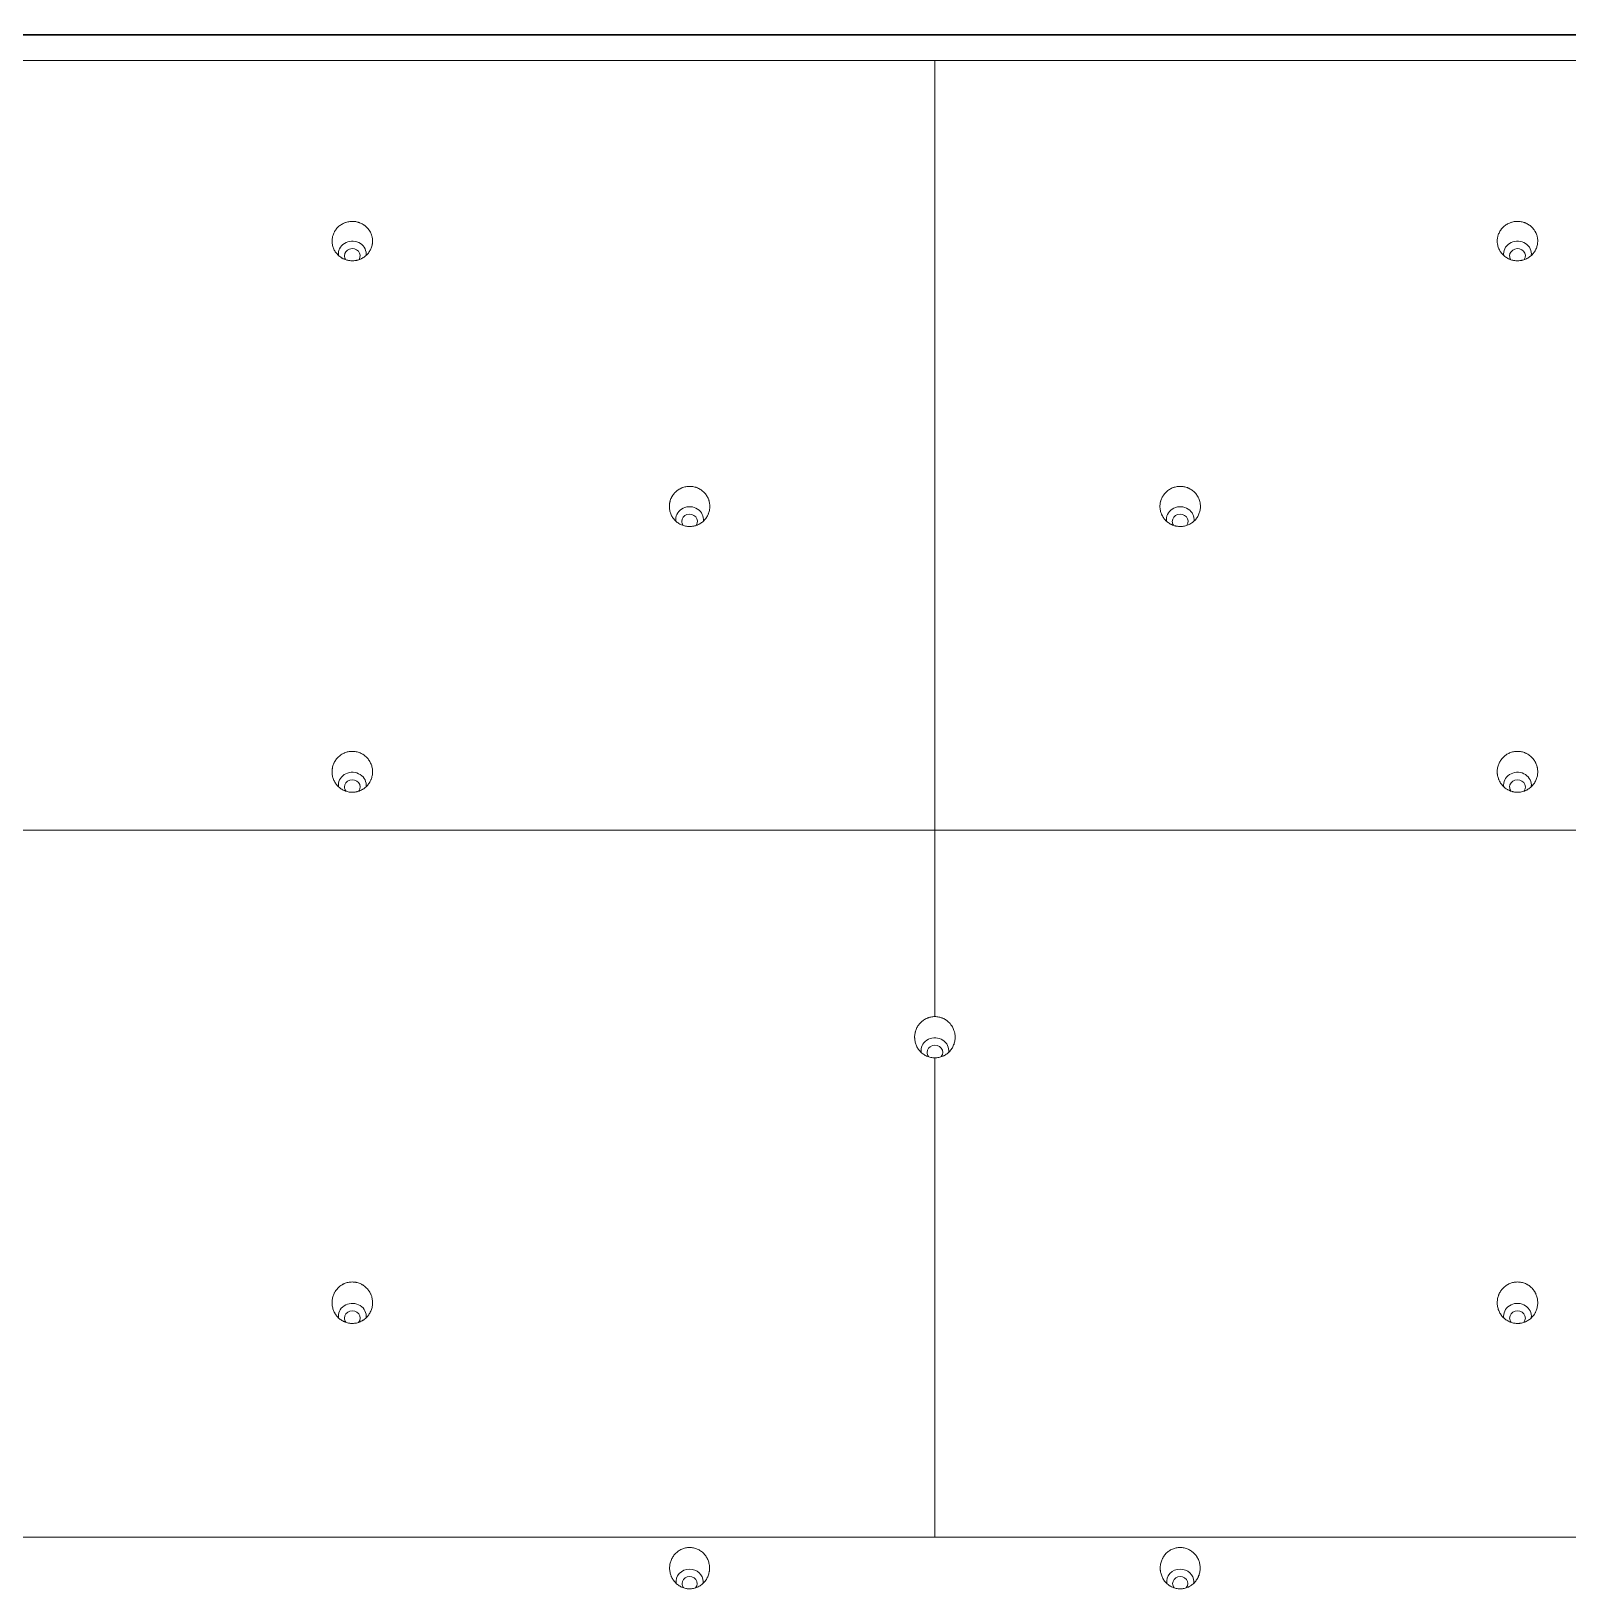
# Model space of a CAD drawing. Header units: millimetres. Extents: x 70151 to 230897, y 35202 to 113211.
# Drawn here: x 171464.9 to 171540.4, y 68720.3 to 68796.8 of the extents above; entities that cross this region are included whole.
import ezdxf

# ---------------------------------------------------------------- set-up
doc = ezdxf.new("R2010")
doc.units = ezdxf.units.MM
doc.header["$LTSCALE"] = 50
doc.layers.add('2-con', color=2, linetype='Continuous')
doc.layers.add('mark-B', color=2, linetype='Continuous', lineweight=20)

# ---------------------------------------------------------------- blocks, each defined once
blk = doc.blocks.new('무풍1way 일반')
at = {"layer": 'mark-B'}
for p, q in [((-439.258, -500.218), (439.258, -500.218)), ((-439.258, -500.239), (439.258, -500.239))]:
    blk.add_line(p, q, dxfattribs=at)
for centre, major_axis, start_param, end_param in [((-12.05, -424.256), (-0.666, 0), 6.13553, 6.283185), ((-12.05, -424.256), (-0.666, 0), 0, 1.5708), ((-12.05, -424.159), (0.372, 0), 2.50954, 6.283185), ((-12.05, -424.256), (-0.666, 0), 1.570794, 3.286499), ((-12.05, -424.159), (0.372, 0), 0, 0.653554), ((12.05, -424.256), (-0.666, 0), 6.14093, 6.283185), ((12.05, -424.256), (-0.666, 0), 0, 1.5708), ((12.05, -424.159), (0.372, 0), 2.493546, 6.283185), ((12.05, -424.256), (-0.666, 0), 1.570794, 3.290714), ((12.05, -424.159), (0.372, 0), 0, 0.633621), ((-28.618, -437.3), (-0.681, 0), 6.121197, 6.283185), ((-28.618, -437.3), (-0.681, 0), 0, 3.287283), ((-28.618, -437.203), (0.387, 0), 2.50895, 6.283185), ((-28.618, -437.203), (0.387, 0), 0, 0.657668), ((28.618, -437.3), (-0.681, 0), 0, 3.311922), ((28.618, -437.3), (-0.681, 0), 6.15644, 6.283185), ((28.618, -437.203), (0.387, 0), 2.490793, 6.283185), ((28.618, -437.203), (0.387, 0), 0, 0.634301), ((0, -450.344), (-0.681, 0), 0, 3.300442), ((0, -450.344), (-0.681, 0), 6.135337, 6.283185), ((0, -450.247), (0.387, 0), 2.526337, 6.283185), ((0, -450.247), (0.387, 0), 0, 0.613598), ((-28.618, -463.388), (-0.681, 0), 0, 3.286696), ((-28.618, -463.388), (-0.681, 0), 6.152808, 6.283185), ((-28.618, -463.291), (0.387, 0), 2.546164, 6.283185), ((-28.618, -463.291), (0.387, 0), 0, 0.595424), ((28.618, -463.388), (-0.681, 0), 0, 3.286792), ((28.618, -463.388), (-0.681, 0), 6.15379, 6.283185), ((28.618, -463.291), (0.387, 0), 2.540567, 6.283185), ((28.618, -463.291), (0.387, 0), 0, 0.589341), ((-12.05, -476.432), (-0.681, 0), 0, 3.280215), ((-12.05, -476.432), (-0.681, 0), 6.165082, 6.283185), ((-12.05, -476.335), (0.387, 0), 2.580027, 6.283185), ((-12.05, -476.335), (0.387, 0), 0, 0.551253), ((12.05, -476.432), (-0.681, 0), 0, 3.276874), ((12.05, -476.432), (-0.681, 0), 6.16066, 6.283185), ((12.05, -476.335), (0.387, 0), 2.577081, 6.283185), ((12.05, -476.335), (0.387, 0), 0, 0.54782), ((-28.618, -489.476), (-0.681, 0), 0, 3.274031), ((-28.618, -489.476), (-0.681, 0), 6.176466, 6.283185), ((-28.618, -489.379), (0.387, 0), 2.613418, 6.283185), ((-28.618, -489.379), (0.387, 0), 0, 0.511002), ((28.618, -489.476), (-0.681, 0), 0, 3.267548), ((28.618, -489.476), (-0.681, 0), 6.167241, 6.283185), ((28.618, -489.379), (0.387, 0), 2.611061, 6.283185), ((28.618, -489.379), (0.387, 0), 0, 0.506585)]:
    blk.add_ellipse(centre, major_axis=major_axis, ratio=0.913545, start_param=start_param, end_param=end_param, dxfattribs=at)
for points, degree, knots in [([(-11.227, -424.364), (-11.192, -424.42), (-11.163, -424.478), (-11.117, -424.599), (-11.099, -424.661), (-11.084, -424.742), (-11.081, -424.758), (-11.077, -424.79), (-11.071, -424.839), (-11.068, -424.92), (-11.071, -424.984), (-11.075, -425.033), (-11.077, -425.049), (-11.082, -425.081), (-11.085, -425.098), (-11.1, -425.178), (-11.118, -425.24), (-11.154, -425.33), (-11.167, -425.36), (-11.189, -425.404), (-11.197, -425.418), (-11.213, -425.447), (-11.222, -425.461), (-11.266, -425.529), (-11.305, -425.581), (-11.373, -425.651), (-11.396, -425.674), (-11.446, -425.717), (-11.472, -425.737), (-11.552, -425.793), (-11.609, -425.825), (-11.7, -425.864), (-11.731, -425.876), (-11.793, -425.895), (-11.857, -425.912), (-11.921, -425.922), (-11.97, -425.927), (-11.986, -425.928), (-12.019, -425.929), (-12.036, -425.93), (-12.118, -425.93), (-12.183, -425.923), (-12.279, -425.902), (-12.311, -425.894), (-12.374, -425.873), (-12.405, -425.862), (-12.495, -425.822), (-12.551, -425.79), (-12.618, -425.743), (-12.632, -425.733), (-12.657, -425.712), (-12.695, -425.681), (-12.754, -425.625), (-12.796, -425.575), (-12.826, -425.536), (-12.836, -425.523), (-12.855, -425.496), (-12.864, -425.482), (-12.907, -425.413), (-12.936, -425.355), (-12.971, -425.264), (-12.982, -425.233), (-13, -425.17), (-13.007, -425.138), (-13.024, -425.043), (-13.03, -424.978), (-13.03, -424.88), (-13.028, -424.847), (-13.022, -424.783), (-13.017, -424.75), (-12.999, -424.655), (-12.981, -424.593), (-12.95, -424.516), (-12.944, -424.501), (-12.931, -424.471), (-12.909, -424.427), (-12.869, -424.357), (-12.832, -424.304), (-12.802, -424.265), (-12.791, -424.252), (-12.77, -424.228), (-12.759, -424.215), (-12.702, -424.156), (-12.653, -424.113), (-12.573, -424.057), (-12.546, -424.039), (-12.503, -424.015), (-12.488, -424.007), (-12.459, -423.992), (-12.444, -423.986), (-12.369, -423.953), (-12.307, -423.933), (-12.226, -423.916), (-12.21, -423.913), (-12.178, -423.908), (-12.161, -423.906), (-12.112, -423.901), (-12.079, -423.899), (-11.981, -423.9), (-11.916, -423.907), (-11.819, -423.928), (-11.787, -423.936), (-11.725, -423.956), (-11.664, -423.98), (-11.606, -424.01), (-11.563, -424.034), (-11.549, -424.043), (-11.521, -424.06), (-11.507, -424.07), (-11.441, -424.117), (-11.392, -424.16), (-11.325, -424.232), (-11.303, -424.257), (-11.263, -424.309), (-11.244, -424.336), (-11.227, -424.364)], 3, [0, 0, 0, 0, 0.03125, 0.03125, 0.0625, 0.0625, 0.070313, 0.070313, 0.078125, 0.09375, 0.109375, 0.109375, 0.117188, 0.117188, 0.125, 0.125, 0.15625, 0.15625, 0.171875, 0.171875, 0.179688, 0.179688, 0.1875, 0.1875, 0.21875, 0.21875, 0.234375, 0.234375, 0.25, 0.25, 0.28125, 0.28125, 0.296875, 0.296875, 0.3125, 0.328125, 0.328125, 0.335938, 0.335938, 0.34375, 0.34375, 0.375, 0.375, 0.390625, 0.390625, 0.40625, 0.40625, 0.4375, 0.4375, 0.445313, 0.445313, 0.453125, 0.46875, 0.484375, 0.484375, 0.492188, 0.492188, 0.5, 0.5, 0.53125, 0.53125, 0.546875, 0.546875, 0.5625, 0.5625, 0.59375, 0.59375, 0.609375, 0.609375, 0.625, 0.625, 0.65625, 0.65625, 0.664063, 0.664063, 0.671875, 0.6875, 0.703125, 0.703125, 0.710938, 0.710938, 0.71875, 0.71875, 0.75, 0.75, 0.765625, 0.765625, 0.773438, 0.773438, 0.78125, 0.78125, 0.8125, 0.8125, 0.820313, 0.820313, 0.828125, 0.828125, 0.84375, 0.84375, 0.875, 0.875, 0.890625, 0.890625, 0.90625, 0.921875, 0.921875, 0.929687, 0.929687, 0.9375, 0.9375, 0.96875, 0.96875, 0.984375, 0.984375, 1, 1, 1, 1]), ([(11.227, -424.364), (11.244, -424.336), (11.263, -424.309), (11.303, -424.257), (11.325, -424.232), (11.392, -424.16), (11.441, -424.117), (11.507, -424.07), (11.521, -424.06), (11.549, -424.043), (11.563, -424.034), (11.606, -424.01), (11.664, -423.98), (11.725, -423.956), (11.787, -423.936), (11.819, -423.928), (11.916, -423.907), (11.981, -423.9), (12.079, -423.899), (12.112, -423.901), (12.161, -423.906), (12.178, -423.908), (12.21, -423.913), (12.226, -423.916), (12.307, -423.933), (12.369, -423.953), (12.444, -423.986), (12.459, -423.992), (12.488, -424.007), (12.503, -424.015), (12.546, -424.039), (12.573, -424.057), (12.653, -424.113), (12.702, -424.156), (12.759, -424.215), (12.77, -424.228), (12.791, -424.252), (12.802, -424.265), (12.832, -424.304), (12.869, -424.357), (12.909, -424.427), (12.931, -424.471), (12.944, -424.501), (12.95, -424.516), (12.981, -424.593), (12.999, -424.655), (13.017, -424.75), (13.022, -424.783), (13.028, -424.847), (13.03, -424.88), (13.03, -424.978), (13.024, -425.043), (13.007, -425.138), (13, -425.17), (12.982, -425.233), (12.971, -425.264), (12.936, -425.355), (12.907, -425.413), (12.864, -425.482), (12.855, -425.496), (12.836, -425.523), (12.826, -425.536), (12.796, -425.575), (12.754, -425.625), (12.695, -425.681), (12.657, -425.712), (12.632, -425.733), (12.618, -425.743), (12.551, -425.79), (12.495, -425.822), (12.405, -425.862), (12.374, -425.873), (12.311, -425.894), (12.279, -425.902), (12.183, -425.923), (12.118, -425.93), (12.036, -425.93), (12.019, -425.929), (11.986, -425.928), (11.97, -425.927), (11.921, -425.922), (11.857, -425.912), (11.793, -425.895), (11.731, -425.876), (11.7, -425.864), (11.609, -425.825), (11.552, -425.793), (11.472, -425.737), (11.446, -425.717), (11.396, -425.674), (11.373, -425.651), (11.305, -425.581), (11.266, -425.529), (11.222, -425.461), (11.213, -425.447), (11.197, -425.418), (11.189, -425.404), (11.167, -425.36), (11.154, -425.33), (11.118, -425.24), (11.1, -425.178), (11.085, -425.098), (11.082, -425.081), (11.077, -425.049), (11.075, -425.033), (11.071, -424.984), (11.068, -424.92), (11.071, -424.839), (11.077, -424.79), (11.081, -424.758), (11.084, -424.742), (11.099, -424.661), (11.117, -424.599), (11.163, -424.478), (11.192, -424.42), (11.227, -424.364)], 3, [0, 0, 0, 0, 0.015625, 0.015625, 0.03125, 0.03125, 0.0625, 0.0625, 0.070313, 0.070313, 0.078125, 0.078125, 0.09375, 0.109375, 0.109375, 0.125, 0.125, 0.15625, 0.15625, 0.171875, 0.171875, 0.179687, 0.179687, 0.1875, 0.1875, 0.21875, 0.21875, 0.226562, 0.226562, 0.234375, 0.234375, 0.25, 0.25, 0.28125, 0.28125, 0.289062, 0.289062, 0.296875, 0.296875, 0.3125, 0.328125, 0.335937, 0.335937, 0.34375, 0.34375, 0.375, 0.375, 0.390625, 0.390625, 0.40625, 0.40625, 0.4375, 0.4375, 0.453125, 0.453125, 0.46875, 0.46875, 0.5, 0.5, 0.507812, 0.507812, 0.515625, 0.515625, 0.53125, 0.546875, 0.554687, 0.554687, 0.5625, 0.5625, 0.59375, 0.59375, 0.609375, 0.609375, 0.625, 0.625, 0.65625, 0.65625, 0.664062, 0.664062, 0.671875, 0.671875, 0.6875, 0.703125, 0.703125, 0.71875, 0.71875, 0.75, 0.75, 0.765625, 0.765625, 0.78125, 0.78125, 0.8125, 0.8125, 0.820312, 0.820312, 0.828125, 0.828125, 0.84375, 0.84375, 0.875, 0.875, 0.882812, 0.882812, 0.890625, 0.890625, 0.90625, 0.921875, 0.929687, 0.929687, 0.9375, 0.9375, 0.96875, 0.96875, 1, 1, 1, 1]), ([(0, -426.445), (0, -426.765), (0, -434.624), (0, -442.469), (0, -449.983)], 3, [0, 0, 0, 0, 0.040739, 1, 1, 1, 1]), ([(-29.611, -437.897), (-29.607, -437.831), (-29.588, -437.702), (-29.545, -437.579), (-29.51, -437.505), (-29.503, -437.49), (-29.488, -437.46), (-29.464, -437.417), (-29.419, -437.349), (-29.378, -437.297), (-29.346, -437.26), (-29.335, -437.248), (-29.312, -437.225), (-29.3, -437.213), (-29.239, -437.156), (-29.187, -437.116), (-29.103, -437.065), (-29.074, -437.049), (-29.029, -437.027), (-29.014, -437.02), (-28.983, -437.007), (-28.968, -437.001), (-28.89, -436.973), (-28.826, -436.956), (-28.744, -436.944), (-28.727, -436.942), (-28.694, -436.939), (-28.678, -436.938), (-28.628, -436.936), (-28.594, -436.936), (-28.495, -436.942), (-28.43, -436.952), (-28.301, -436.987), (-28.239, -437.01), (-28.151, -437.055), (-28.122, -437.071), (-28.08, -437.098), (-28.066, -437.107), (-28.039, -437.126), (-28.026, -437.136), (-27.961, -437.187), (-27.913, -437.232), (-27.859, -437.295), (-27.849, -437.308), (-27.829, -437.334), (-27.819, -437.347), (-27.79, -437.388), (-27.773, -437.416), (-27.725, -437.501), (-27.698, -437.561), (-27.656, -437.686), (-27.641, -437.75), (-27.628, -437.847), (-27.625, -437.879), (-27.622, -437.945), (-27.622, -437.978), (-27.628, -438.077), (-27.637, -438.141), (-27.661, -438.236), (-27.67, -438.268), (-27.687, -438.314), (-27.692, -438.33), (-27.705, -438.36), (-27.711, -438.375), (-27.746, -438.45), (-27.779, -438.506), (-27.827, -438.573), (-27.837, -438.586), (-27.857, -438.612), (-27.868, -438.625), (-27.901, -438.662), (-27.924, -438.685), (-27.996, -438.752), (-28.048, -438.792), (-28.119, -438.836), (-28.133, -438.844), (-28.162, -438.86), (-28.207, -438.883), (-28.283, -438.915), (-28.346, -438.935), (-28.394, -438.947), (-28.41, -438.951), (-28.443, -438.957), (-28.459, -438.96), (-28.542, -438.972), (-28.608, -438.975), (-28.707, -438.969), (-28.74, -438.966), (-28.806, -438.955), (-28.838, -438.948), (-28.934, -438.922), (-28.996, -438.899), (-29.07, -438.862), (-29.085, -438.854), (-29.114, -438.837), (-29.157, -438.812), (-29.224, -438.764), (-29.274, -438.721), (-29.321, -438.676), (-29.344, -438.651), (-29.409, -438.576), (-29.446, -438.522), (-29.487, -438.451), (-29.494, -438.437), (-29.509, -438.407), (-29.516, -438.392), (-29.537, -438.347), (-29.548, -438.316), (-29.58, -438.223), (-29.594, -438.16), (-29.608, -438.062), (-29.611, -438.029), (-29.613, -437.963), (-29.613, -437.93), (-29.611, -437.897)], 3, [0, 0, 0, 0, 0.03125, 0.0625, 0.0625, 0.070312, 0.070312, 0.078125, 0.09375, 0.109375, 0.109375, 0.117187, 0.117187, 0.125, 0.125, 0.15625, 0.15625, 0.171875, 0.171875, 0.179687, 0.179687, 0.1875, 0.1875, 0.21875, 0.21875, 0.226562, 0.226562, 0.234375, 0.234375, 0.25, 0.25, 0.28125, 0.28125, 0.3125, 0.3125, 0.328125, 0.328125, 0.335937, 0.335937, 0.34375, 0.34375, 0.375, 0.375, 0.382812, 0.382812, 0.390625, 0.390625, 0.40625, 0.40625, 0.4375, 0.4375, 0.46875, 0.46875, 0.484375, 0.484375, 0.5, 0.5, 0.53125, 0.53125, 0.546875, 0.546875, 0.554687, 0.554687, 0.5625, 0.5625, 0.59375, 0.59375, 0.601562, 0.601562, 0.609375, 0.609375, 0.625, 0.625, 0.65625, 0.65625, 0.664062, 0.664062, 0.671875, 0.6875, 0.703125, 0.703125, 0.710937, 0.710937, 0.71875, 0.71875, 0.75, 0.75, 0.765625, 0.765625, 0.78125, 0.78125, 0.8125, 0.8125, 0.820312, 0.820312, 0.828125, 0.84375, 0.859375, 0.859375, 0.875, 0.875, 0.90625, 0.90625, 0.914062, 0.914062, 0.921875, 0.921875, 0.9375, 0.9375, 0.96875, 0.96875, 0.984375, 0.984375, 1, 1, 1, 1]), ([(29.611, -437.897), (29.613, -437.93), (29.613, -437.963), (29.611, -438.029), (29.608, -438.062), (29.594, -438.16), (29.58, -438.223), (29.548, -438.316), (29.537, -438.347), (29.516, -438.392), (29.509, -438.407), (29.494, -438.437), (29.487, -438.451), (29.446, -438.522), (29.409, -438.576), (29.344, -438.651), (29.321, -438.676), (29.274, -438.721), (29.224, -438.764), (29.157, -438.812), (29.114, -438.837), (29.085, -438.854), (29.07, -438.862), (28.996, -438.899), (28.934, -438.922), (28.838, -438.948), (28.806, -438.955), (28.74, -438.966), (28.707, -438.969), (28.608, -438.975), (28.542, -438.972), (28.459, -438.96), (28.443, -438.957), (28.41, -438.951), (28.394, -438.947), (28.346, -438.935), (28.283, -438.915), (28.207, -438.883), (28.162, -438.86), (28.133, -438.844), (28.119, -438.836), (28.048, -438.792), (27.996, -438.752), (27.924, -438.685), (27.901, -438.662), (27.868, -438.625), (27.857, -438.612), (27.837, -438.586), (27.827, -438.573), (27.779, -438.506), (27.746, -438.45), (27.711, -438.375), (27.705, -438.36), (27.692, -438.33), (27.687, -438.314), (27.67, -438.268), (27.661, -438.236), (27.637, -438.141), (27.628, -438.077), (27.622, -437.978), (27.622, -437.945), (27.625, -437.879), (27.628, -437.847), (27.641, -437.75), (27.656, -437.686), (27.698, -437.561), (27.725, -437.501), (27.773, -437.416), (27.79, -437.388), (27.819, -437.347), (27.829, -437.334), (27.849, -437.308), (27.859, -437.295), (27.913, -437.232), (27.961, -437.187), (28.026, -437.136), (28.039, -437.126), (28.066, -437.107), (28.08, -437.098), (28.122, -437.071), (28.151, -437.055), (28.239, -437.01), (28.301, -436.987), (28.43, -436.952), (28.495, -436.942), (28.594, -436.936), (28.628, -436.936), (28.678, -436.938), (28.694, -436.939), (28.727, -436.942), (28.744, -436.944), (28.826, -436.956), (28.89, -436.973), (28.968, -437.001), (28.983, -437.007), (29.014, -437.02), (29.029, -437.027), (29.074, -437.049), (29.103, -437.065), (29.187, -437.116), (29.239, -437.156), (29.3, -437.213), (29.312, -437.225), (29.335, -437.248), (29.346, -437.26), (29.378, -437.297), (29.419, -437.349), (29.464, -437.417), (29.488, -437.46), (29.503, -437.49), (29.51, -437.505), (29.545, -437.579), (29.588, -437.702), (29.607, -437.831), (29.611, -437.897)], 3, [0, 0, 0, 0, 0.015625, 0.015625, 0.03125, 0.03125, 0.0625, 0.0625, 0.078125, 0.078125, 0.085937, 0.085937, 0.09375, 0.09375, 0.125, 0.125, 0.140625, 0.140625, 0.15625, 0.171875, 0.179688, 0.179688, 0.1875, 0.1875, 0.21875, 0.21875, 0.234375, 0.234375, 0.25, 0.25, 0.28125, 0.28125, 0.289062, 0.289062, 0.296875, 0.296875, 0.3125, 0.328125, 0.335937, 0.335937, 0.34375, 0.34375, 0.375, 0.375, 0.390625, 0.390625, 0.398437, 0.398437, 0.40625, 0.40625, 0.4375, 0.4375, 0.445312, 0.445312, 0.453125, 0.453125, 0.46875, 0.46875, 0.5, 0.5, 0.515625, 0.515625, 0.53125, 0.53125, 0.5625, 0.5625, 0.59375, 0.59375, 0.609375, 0.609375, 0.617188, 0.617188, 0.625, 0.625, 0.65625, 0.65625, 0.664063, 0.664063, 0.671875, 0.671875, 0.6875, 0.6875, 0.71875, 0.71875, 0.75, 0.75, 0.765625, 0.765625, 0.773437, 0.773437, 0.78125, 0.78125, 0.8125, 0.8125, 0.820312, 0.820312, 0.828125, 0.828125, 0.84375, 0.84375, 0.875, 0.875, 0.882812, 0.882812, 0.890625, 0.890625, 0.90625, 0.921875, 0.929687, 0.929687, 0.9375, 0.9375, 0.96875, 1, 1, 1, 1]), ([(0, -452.009), (-0.067, -452.009), (-0.133, -452.002), (-0.229, -451.982), (-0.261, -451.974), (-0.309, -451.959), (-0.325, -451.953), (-0.356, -451.942), (-0.371, -451.936), (-0.447, -451.903), (-0.505, -451.871), (-0.572, -451.824), (-0.586, -451.815), (-0.612, -451.794), (-0.625, -451.784), (-0.663, -451.752), (-0.711, -451.707), (-0.754, -451.658), (-0.784, -451.619), (-0.794, -451.606), (-0.813, -451.579), (-0.823, -451.566), (-0.867, -451.496), (-0.897, -451.438), (-0.933, -451.348), (-0.944, -451.317), (-0.958, -451.27), (-0.962, -451.254), (-0.97, -451.222), (-0.973, -451.206), (-0.989, -451.126), (-0.995, -451.061), (-0.995, -450.98), (-0.994, -450.963), (-0.993, -450.931), (-0.992, -450.914), (-0.987, -450.865), (-0.982, -450.833), (-0.964, -450.737), (-0.946, -450.675), (-0.909, -450.583), (-0.896, -450.553), (-0.865, -450.495), (-0.849, -450.467), (-0.796, -450.385), (-0.756, -450.333), (-0.698, -450.274), (-0.686, -450.262), (-0.662, -450.239), (-0.625, -450.207), (-0.561, -450.157), (-0.505, -450.122), (-0.461, -450.098), (-0.447, -450.09), (-0.417, -450.076), (-0.402, -450.069), (-0.326, -450.036), (-0.263, -450.016), (-0.166, -449.996), (-0.133, -449.991), (-0.067, -449.984), (-0.033, -449.983), (0, -449.983)], 3, [0, 0, 0, 0, 0.0625, 0.0625, 0.09375, 0.09375, 0.109375, 0.109375, 0.125, 0.125, 0.1875, 0.1875, 0.203125, 0.203125, 0.21875, 0.21875, 0.25, 0.28125, 0.28125, 0.296875, 0.296875, 0.3125, 0.3125, 0.375, 0.375, 0.40625, 0.40625, 0.421875, 0.421875, 0.4375, 0.4375, 0.5, 0.5, 0.515625, 0.515625, 0.53125, 0.53125, 0.5625, 0.5625, 0.625, 0.625, 0.65625, 0.65625, 0.6875, 0.6875, 0.75, 0.75, 0.765625, 0.765625, 0.78125, 0.8125, 0.84375, 0.84375, 0.859375, 0.859375, 0.875, 0.875, 0.9375, 0.9375, 0.96875, 0.96875, 1, 1, 1, 1]), ([(0, -449.983), (0.033, -449.983), (0.067, -449.984), (0.133, -449.991), (0.166, -449.996), (0.263, -450.016), (0.326, -450.036), (0.402, -450.069), (0.417, -450.076), (0.447, -450.09), (0.461, -450.098), (0.505, -450.122), (0.561, -450.157), (0.625, -450.207), (0.662, -450.239), (0.686, -450.262), (0.698, -450.274), (0.756, -450.333), (0.796, -450.385), (0.849, -450.467), (0.865, -450.495), (0.896, -450.553), (0.909, -450.583), (0.946, -450.675), (0.964, -450.737), (0.982, -450.833), (0.987, -450.865), (0.992, -450.914), (0.993, -450.931), (0.994, -450.963), (0.995, -450.98), (0.995, -451.061), (0.989, -451.126), (0.973, -451.206), (0.97, -451.222), (0.962, -451.254), (0.958, -451.27), (0.944, -451.317), (0.933, -451.348), (0.897, -451.438), (0.867, -451.496), (0.823, -451.566), (0.813, -451.579), (0.794, -451.606), (0.784, -451.619), (0.754, -451.658), (0.711, -451.707), (0.663, -451.752), (0.625, -451.784), (0.612, -451.794), (0.586, -451.815), (0.572, -451.824), (0.505, -451.871), (0.447, -451.903), (0.371, -451.936), (0.356, -451.942), (0.325, -451.953), (0.309, -451.959), (0.261, -451.974), (0.229, -451.982), (0.133, -452.002), (0.067, -452.009), (0, -452.009)], 3, [0, 0, 0, 0, 0.03125, 0.03125, 0.0625, 0.0625, 0.125, 0.125, 0.140625, 0.140625, 0.15625, 0.15625, 0.1875, 0.21875, 0.234375, 0.234375, 0.25, 0.25, 0.3125, 0.3125, 0.34375, 0.34375, 0.375, 0.375, 0.4375, 0.4375, 0.46875, 0.46875, 0.484375, 0.484375, 0.5, 0.5, 0.5625, 0.5625, 0.578125, 0.578125, 0.59375, 0.59375, 0.625, 0.625, 0.6875, 0.6875, 0.703125, 0.703125, 0.71875, 0.71875, 0.75, 0.78125, 0.78125, 0.796875, 0.796875, 0.8125, 0.8125, 0.875, 0.875, 0.890625, 0.890625, 0.90625, 0.90625, 0.9375, 0.9375, 1, 1, 1, 1]), ([(0, -461.163), (0, -467.957), (0, -480.66), (0, -493.168), (0, -498.973)], 3, [0, 0, 0, 0, 0.531706, 1, 1, 1, 1]), ([(-29.611, -463.985), (-29.608, -463.92), (-29.598, -463.856), (-29.575, -463.762), (-29.566, -463.731), (-29.545, -463.669), (-29.532, -463.639), (-29.491, -463.55), (-29.458, -463.494), (-29.401, -463.415), (-29.381, -463.39), (-29.348, -463.353), (-29.337, -463.34), (-29.314, -463.317), (-29.302, -463.306), (-29.242, -463.25), (-29.19, -463.211), (-29.12, -463.168), (-29.106, -463.159), (-29.077, -463.143), (-29.062, -463.136), (-29.017, -463.114), (-28.987, -463.101), (-28.895, -463.068), (-28.831, -463.051), (-28.732, -463.036), (-28.699, -463.033), (-28.634, -463.03), (-28.568, -463.03), (-28.502, -463.036), (-28.453, -463.044), (-28.437, -463.047), (-28.404, -463.053), (-28.388, -463.057), (-28.308, -463.078), (-28.247, -463.1), (-28.173, -463.136), (-28.158, -463.144), (-28.129, -463.16), (-28.115, -463.168), (-28.072, -463.194), (-28.045, -463.212), (-27.967, -463.272), (-27.92, -463.316), (-27.832, -463.415), (-27.794, -463.468), (-27.745, -463.552), (-27.73, -463.581), (-27.709, -463.625), (-27.703, -463.64), (-27.691, -463.671), (-27.685, -463.686), (-27.658, -463.763), (-27.643, -463.826), (-27.631, -463.906), (-27.629, -463.922), (-27.626, -463.954), (-27.625, -463.971), (-27.623, -464.02), (-27.623, -464.052), (-27.627, -464.149), (-27.637, -464.213), (-27.66, -464.308), (-27.669, -464.339), (-27.691, -464.4), (-27.703, -464.43), (-27.743, -464.519), (-27.776, -464.575), (-27.834, -464.654), (-27.855, -464.68), (-27.898, -464.729), (-27.943, -464.775), (-27.993, -464.817), (-28.033, -464.847), (-28.046, -464.857), (-28.073, -464.875), (-28.087, -464.884), (-28.157, -464.927), (-28.216, -464.956), (-28.309, -464.99), (-28.34, -465), (-28.405, -465.016), (-28.437, -465.023), (-28.535, -465.038), (-28.6, -465.041), (-28.683, -465.037), (-28.7, -465.036), (-28.733, -465.032), (-28.782, -465.026), (-28.863, -465.01), (-28.926, -464.99), (-28.972, -464.973), (-28.987, -464.967), (-29.018, -464.954), (-29.033, -464.947), (-29.107, -464.911), (-29.163, -464.877), (-29.241, -464.818), (-29.267, -464.797), (-29.315, -464.752), (-29.338, -464.728), (-29.403, -464.655), (-29.441, -464.603), (-29.482, -464.532), (-29.49, -464.518), (-29.505, -464.489), (-29.527, -464.445), (-29.557, -464.37), (-29.576, -464.308), (-29.587, -464.26), (-29.591, -464.244), (-29.597, -464.212), (-29.6, -464.196), (-29.611, -464.115), (-29.614, -464.05), (-29.611, -463.985)], 3, [0, 0, 0, 0, 0.03125, 0.03125, 0.046875, 0.046875, 0.0625, 0.0625, 0.09375, 0.09375, 0.109375, 0.109375, 0.117187, 0.117187, 0.125, 0.125, 0.15625, 0.15625, 0.164062, 0.164062, 0.171875, 0.171875, 0.1875, 0.1875, 0.21875, 0.21875, 0.234375, 0.234375, 0.25, 0.265625, 0.265625, 0.273437, 0.273437, 0.28125, 0.28125, 0.3125, 0.3125, 0.320312, 0.320312, 0.328125, 0.328125, 0.34375, 0.34375, 0.375, 0.375, 0.40625, 0.40625, 0.421875, 0.421875, 0.429687, 0.429687, 0.4375, 0.4375, 0.46875, 0.46875, 0.476562, 0.476562, 0.484375, 0.484375, 0.5, 0.5, 0.53125, 0.53125, 0.546875, 0.546875, 0.5625, 0.5625, 0.59375, 0.59375, 0.609375, 0.609375, 0.625, 0.640625, 0.640625, 0.648437, 0.648437, 0.65625, 0.65625, 0.6875, 0.6875, 0.703125, 0.703125, 0.71875, 0.71875, 0.75, 0.75, 0.757812, 0.757812, 0.765625, 0.78125, 0.796875, 0.796875, 0.804687, 0.804687, 0.8125, 0.8125, 0.84375, 0.84375, 0.859375, 0.859375, 0.875, 0.875, 0.90625, 0.90625, 0.914062, 0.914062, 0.921875, 0.9375, 0.953125, 0.953125, 0.960937, 0.960937, 0.96875, 0.96875, 1, 1, 1, 1]), ([(29.611, -463.985), (29.614, -464.05), (29.611, -464.115), (29.6, -464.196), (29.597, -464.212), (29.591, -464.244), (29.587, -464.26), (29.576, -464.308), (29.557, -464.37), (29.527, -464.445), (29.505, -464.489), (29.49, -464.518), (29.482, -464.532), (29.441, -464.603), (29.403, -464.655), (29.338, -464.728), (29.315, -464.752), (29.267, -464.797), (29.241, -464.818), (29.163, -464.877), (29.107, -464.911), (29.033, -464.947), (29.018, -464.954), (28.987, -464.967), (28.972, -464.973), (28.926, -464.99), (28.863, -465.01), (28.782, -465.026), (28.733, -465.032), (28.7, -465.036), (28.683, -465.037), (28.6, -465.041), (28.535, -465.038), (28.437, -465.023), (28.405, -465.016), (28.34, -465), (28.309, -464.99), (28.216, -464.956), (28.157, -464.927), (28.087, -464.884), (28.073, -464.875), (28.046, -464.857), (28.033, -464.847), (27.993, -464.817), (27.943, -464.775), (27.898, -464.729), (27.855, -464.68), (27.834, -464.654), (27.776, -464.575), (27.743, -464.519), (27.703, -464.43), (27.691, -464.4), (27.669, -464.339), (27.66, -464.308), (27.637, -464.213), (27.627, -464.149), (27.623, -464.052), (27.623, -464.02), (27.625, -463.971), (27.626, -463.954), (27.629, -463.922), (27.631, -463.906), (27.643, -463.826), (27.658, -463.763), (27.685, -463.686), (27.691, -463.671), (27.703, -463.64), (27.709, -463.625), (27.73, -463.581), (27.745, -463.552), (27.794, -463.468), (27.832, -463.415), (27.919, -463.316), (27.967, -463.272), (28.045, -463.212), (28.072, -463.194), (28.115, -463.168), (28.129, -463.16), (28.158, -463.144), (28.173, -463.136), (28.247, -463.1), (28.308, -463.078), (28.388, -463.057), (28.404, -463.053), (28.437, -463.047), (28.453, -463.044), (28.502, -463.036), (28.568, -463.03), (28.634, -463.03), (28.699, -463.033), (28.732, -463.036), (28.831, -463.051), (28.895, -463.068), (28.987, -463.101), (29.017, -463.114), (29.062, -463.136), (29.077, -463.143), (29.106, -463.159), (29.12, -463.168), (29.19, -463.211), (29.242, -463.25), (29.302, -463.306), (29.314, -463.317), (29.337, -463.34), (29.348, -463.353), (29.381, -463.39), (29.401, -463.415), (29.458, -463.494), (29.491, -463.55), (29.532, -463.639), (29.545, -463.669), (29.566, -463.731), (29.575, -463.762), (29.598, -463.856), (29.608, -463.92), (29.611, -463.985)], 3, [0, 0, 0, 0, 0.03125, 0.03125, 0.039062, 0.039062, 0.046875, 0.046875, 0.0625, 0.078125, 0.085937, 0.085937, 0.09375, 0.09375, 0.125, 0.125, 0.140625, 0.140625, 0.15625, 0.15625, 0.1875, 0.1875, 0.195312, 0.195312, 0.203125, 0.203125, 0.21875, 0.234375, 0.242187, 0.242187, 0.25, 0.25, 0.28125, 0.28125, 0.296875, 0.296875, 0.3125, 0.3125, 0.34375, 0.34375, 0.351562, 0.351562, 0.359375, 0.359375, 0.375, 0.390625, 0.390625, 0.40625, 0.40625, 0.4375, 0.4375, 0.453125, 0.453125, 0.46875, 0.46875, 0.5, 0.5, 0.515625, 0.515625, 0.523437, 0.523437, 0.53125, 0.53125, 0.5625, 0.5625, 0.570312, 0.570312, 0.578125, 0.578125, 0.59375, 0.59375, 0.625, 0.625, 0.65625, 0.65625, 0.671875, 0.671875, 0.679687, 0.679687, 0.6875, 0.6875, 0.71875, 0.71875, 0.726562, 0.726562, 0.734375, 0.734375, 0.75, 0.765625, 0.765625, 0.78125, 0.78125, 0.8125, 0.8125, 0.828125, 0.828125, 0.835937, 0.835937, 0.84375, 0.84375, 0.875, 0.875, 0.882812, 0.882812, 0.890625, 0.890625, 0.90625, 0.90625, 0.9375, 0.9375, 0.953125, 0.953125, 0.96875, 0.96875, 1, 1, 1, 1]), ([(-13.043, -477.03), (-13.041, -476.965), (-13.032, -476.902), (-13.009, -476.809), (-13, -476.778), (-12.979, -476.718), (-12.967, -476.687), (-12.926, -476.6), (-12.894, -476.545), (-12.837, -476.466), (-12.817, -476.441), (-12.774, -476.392), (-12.751, -476.369), (-12.679, -476.303), (-12.628, -476.264), (-12.544, -476.213), (-12.515, -476.197), (-12.456, -476.169), (-12.396, -476.143), (-12.334, -476.124), (-12.271, -476.107), (-12.238, -476.1), (-12.14, -476.085), (-12.075, -476.081), (-11.977, -476.085), (-11.944, -476.088), (-11.895, -476.095), (-11.879, -476.097), (-11.846, -476.104), (-11.83, -476.107), (-11.751, -476.126), (-11.689, -476.148), (-11.615, -476.182), (-11.6, -476.189), (-11.571, -476.204), (-11.557, -476.213), (-11.514, -476.237), (-11.487, -476.255), (-11.408, -476.313), (-11.36, -476.356), (-11.271, -476.452), (-11.233, -476.503), (-11.183, -476.585), (-11.167, -476.614), (-11.146, -476.657), (-11.139, -476.672), (-11.127, -476.702), (-11.121, -476.717), (-11.093, -476.792), (-11.077, -476.854), (-11.065, -476.933), (-11.062, -476.948), (-11.059, -476.98), (-11.058, -476.996), (-11.055, -477.045), (-11.055, -477.077), (-11.058, -477.172), (-11.067, -477.235), (-11.086, -477.313), (-11.09, -477.329), (-11.099, -477.36), (-11.114, -477.406), (-11.144, -477.48), (-11.173, -477.537), (-11.206, -477.592), (-11.224, -477.619), (-11.281, -477.698), (-11.324, -477.746), (-11.395, -477.812), (-11.42, -477.833), (-11.472, -477.872), (-11.499, -477.891), (-11.583, -477.942), (-11.641, -477.97), (-11.718, -477.998), (-11.733, -478.004), (-11.765, -478.014), (-11.78, -478.018), (-11.828, -478.031), (-11.861, -478.037), (-11.958, -478.053), (-12.023, -478.056), (-12.105, -478.053), (-12.122, -478.052), (-12.155, -478.049), (-12.204, -478.044), (-12.284, -478.028), (-12.347, -478.01), (-12.393, -477.994), (-12.409, -477.988), (-12.439, -477.976), (-12.454, -477.969), (-12.529, -477.935), (-12.585, -477.902), (-12.664, -477.845), (-12.689, -477.825), (-12.738, -477.781), (-12.761, -477.758), (-12.827, -477.687), (-12.866, -477.636), (-12.908, -477.567), (-12.916, -477.553), (-12.932, -477.525), (-12.954, -477.482), (-12.985, -477.408), (-13.004, -477.347), (-13.016, -477.301), (-13.02, -477.285), (-13.027, -477.254), (-13.03, -477.238), (-13.042, -477.158), (-13.046, -477.094), (-13.043, -477.03)], 3, [0, 0, 0, 0, 0.03125, 0.03125, 0.046875, 0.046875, 0.0625, 0.0625, 0.09375, 0.09375, 0.109375, 0.109375, 0.125, 0.125, 0.15625, 0.15625, 0.171875, 0.171875, 0.1875, 0.203125, 0.203125, 0.21875, 0.21875, 0.25, 0.25, 0.265625, 0.265625, 0.273437, 0.273437, 0.28125, 0.28125, 0.3125, 0.3125, 0.320312, 0.320312, 0.328125, 0.328125, 0.34375, 0.34375, 0.375, 0.375, 0.40625, 0.40625, 0.421875, 0.421875, 0.429688, 0.429688, 0.4375, 0.4375, 0.46875, 0.46875, 0.476563, 0.476563, 0.484375, 0.484375, 0.5, 0.5, 0.53125, 0.53125, 0.539062, 0.539062, 0.546875, 0.5625, 0.578125, 0.578125, 0.59375, 0.59375, 0.625, 0.625, 0.640625, 0.640625, 0.65625, 0.65625, 0.6875, 0.6875, 0.695312, 0.695312, 0.703125, 0.703125, 0.71875, 0.71875, 0.75, 0.75, 0.757812, 0.757812, 0.765625, 0.78125, 0.796875, 0.796875, 0.804687, 0.804687, 0.8125, 0.8125, 0.84375, 0.84375, 0.859375, 0.859375, 0.875, 0.875, 0.90625, 0.90625, 0.914062, 0.914062, 0.921875, 0.9375, 0.953125, 0.953125, 0.960937, 0.960937, 0.96875, 0.96875, 1, 1, 1, 1]), ([(13.043, -477.03), (13.046, -477.094), (13.042, -477.158), (13.03, -477.238), (13.027, -477.254), (13.02, -477.285), (13.016, -477.301), (13.004, -477.347), (12.985, -477.408), (12.954, -477.482), (12.932, -477.525), (12.916, -477.553), (12.908, -477.567), (12.866, -477.636), (12.827, -477.687), (12.761, -477.758), (12.738, -477.781), (12.689, -477.825), (12.664, -477.845), (12.585, -477.902), (12.529, -477.935), (12.454, -477.969), (12.439, -477.976), (12.409, -477.988), (12.393, -477.994), (12.347, -478.01), (12.284, -478.028), (12.204, -478.044), (12.155, -478.049), (12.122, -478.052), (12.105, -478.053), (12.023, -478.056), (11.958, -478.053), (11.861, -478.037), (11.828, -478.031), (11.78, -478.018), (11.765, -478.014), (11.733, -478.004), (11.718, -477.998), (11.641, -477.97), (11.583, -477.942), (11.499, -477.891), (11.472, -477.872), (11.42, -477.833), (11.395, -477.812), (11.324, -477.746), (11.281, -477.698), (11.224, -477.619), (11.206, -477.592), (11.173, -477.537), (11.144, -477.48), (11.114, -477.406), (11.099, -477.36), (11.09, -477.329), (11.086, -477.313), (11.067, -477.235), (11.058, -477.172), (11.055, -477.077), (11.055, -477.045), (11.058, -476.996), (11.059, -476.98), (11.062, -476.948), (11.065, -476.933), (11.077, -476.854), (11.093, -476.792), (11.121, -476.717), (11.127, -476.702), (11.139, -476.672), (11.146, -476.657), (11.167, -476.614), (11.183, -476.585), (11.233, -476.503), (11.271, -476.452), (11.36, -476.356), (11.408, -476.313), (11.487, -476.255), (11.514, -476.237), (11.557, -476.213), (11.571, -476.204), (11.6, -476.189), (11.615, -476.182), (11.689, -476.148), (11.751, -476.126), (11.83, -476.107), (11.846, -476.104), (11.879, -476.097), (11.895, -476.095), (11.944, -476.088), (11.977, -476.085), (12.075, -476.081), (12.14, -476.085), (12.238, -476.1), (12.271, -476.107), (12.334, -476.124), (12.396, -476.143), (12.456, -476.169), (12.515, -476.197), (12.544, -476.213), (12.628, -476.264), (12.679, -476.303), (12.751, -476.369), (12.774, -476.392), (12.817, -476.441), (12.837, -476.466), (12.894, -476.545), (12.926, -476.6), (12.967, -476.687), (12.979, -476.718), (13, -476.778), (13.009, -476.809), (13.032, -476.902), (13.041, -476.965), (13.043, -477.03)], 3, [0, 0, 0, 0, 0.03125, 0.03125, 0.039062, 0.039062, 0.046875, 0.046875, 0.0625, 0.078125, 0.085937, 0.085937, 0.09375, 0.09375, 0.125, 0.125, 0.140625, 0.140625, 0.15625, 0.15625, 0.1875, 0.1875, 0.195312, 0.195312, 0.203125, 0.203125, 0.21875, 0.234375, 0.242187, 0.242187, 0.25, 0.25, 0.28125, 0.28125, 0.296875, 0.296875, 0.304687, 0.304687, 0.3125, 0.3125, 0.34375, 0.34375, 0.359375, 0.359375, 0.375, 0.375, 0.40625, 0.40625, 0.421875, 0.421875, 0.4375, 0.453125, 0.460937, 0.460937, 0.46875, 0.46875, 0.5, 0.5, 0.515625, 0.515625, 0.523437, 0.523437, 0.53125, 0.53125, 0.5625, 0.5625, 0.570312, 0.570312, 0.578125, 0.578125, 0.59375, 0.59375, 0.625, 0.625, 0.65625, 0.65625, 0.671875, 0.671875, 0.679687, 0.679687, 0.6875, 0.6875, 0.71875, 0.71875, 0.726562, 0.726562, 0.734375, 0.734375, 0.75, 0.75, 0.78125, 0.78125, 0.796875, 0.796875, 0.8125, 0.828125, 0.828125, 0.84375, 0.84375, 0.875, 0.875, 0.890625, 0.890625, 0.90625, 0.90625, 0.9375, 0.9375, 0.953125, 0.953125, 0.96875, 0.96875, 1, 1, 1, 1]), ([(-29.611, -490.074), (-29.609, -490.01), (-29.601, -489.948), (-29.579, -489.856), (-29.571, -489.826), (-29.55, -489.766), (-29.538, -489.736), (-29.498, -489.65), (-29.466, -489.595), (-29.41, -489.518), (-29.39, -489.493), (-29.347, -489.445), (-29.324, -489.422), (-29.253, -489.357), (-29.202, -489.318), (-29.133, -489.276), (-29.119, -489.267), (-29.09, -489.252), (-29.047, -489.229), (-28.972, -489.198), (-28.91, -489.178), (-28.863, -489.165), (-28.847, -489.162), (-28.815, -489.155), (-28.799, -489.152), (-28.717, -489.138), (-28.652, -489.134), (-28.555, -489.137), (-28.522, -489.14), (-28.473, -489.146), (-28.457, -489.148), (-28.425, -489.154), (-28.408, -489.157), (-28.329, -489.175), (-28.267, -489.196), (-28.193, -489.228), (-28.178, -489.235), (-28.149, -489.25), (-28.134, -489.258), (-28.092, -489.282), (-28.064, -489.299), (-27.985, -489.354), (-27.937, -489.396), (-27.869, -489.466), (-27.848, -489.49), (-27.809, -489.54), (-27.772, -489.592), (-27.741, -489.647), (-27.712, -489.704), (-27.699, -489.733), (-27.664, -489.822), (-27.648, -489.883), (-27.634, -489.96), (-27.632, -489.976), (-27.628, -490.007), (-27.627, -490.023), (-27.623, -490.07), (-27.623, -490.102), (-27.626, -490.196), (-27.634, -490.258), (-27.652, -490.335), (-27.656, -490.351), (-27.665, -490.381), (-27.679, -490.427), (-27.709, -490.5), (-27.738, -490.556), (-27.762, -490.597), (-27.77, -490.61), (-27.788, -490.637), (-27.797, -490.65), (-27.844, -490.715), (-27.887, -490.763), (-27.958, -490.828), (-27.982, -490.848), (-28.021, -490.878), (-28.034, -490.887), (-28.061, -490.905), (-28.075, -490.914), (-28.144, -490.956), (-28.202, -490.985), (-28.278, -491.013), (-28.294, -491.018), (-28.325, -491.028), (-28.341, -491.033), (-28.388, -491.045), (-28.42, -491.052), (-28.517, -491.068), (-28.582, -491.072), (-28.664, -491.07), (-28.68, -491.069), (-28.713, -491.066), (-28.762, -491.062), (-28.842, -491.047), (-28.905, -491.03), (-28.951, -491.015), (-28.967, -491.009), (-28.997, -490.998), (-29.013, -490.991), (-29.087, -490.959), (-29.144, -490.927), (-29.223, -490.872), (-29.249, -490.852), (-29.298, -490.81), (-29.321, -490.788), (-29.388, -490.719), (-29.427, -490.669), (-29.47, -490.602), (-29.479, -490.588), (-29.495, -490.56), (-29.517, -490.518), (-29.549, -490.446), (-29.569, -490.386), (-29.582, -490.341), (-29.586, -490.325), (-29.593, -490.294), (-29.596, -490.279), (-29.609, -490.2), (-29.614, -490.137), (-29.611, -490.074)], 3, [0, 0, 0, 0, 0.03125, 0.03125, 0.046875, 0.046875, 0.0625, 0.0625, 0.09375, 0.09375, 0.109375, 0.109375, 0.125, 0.125, 0.15625, 0.15625, 0.164063, 0.164063, 0.171875, 0.1875, 0.203125, 0.203125, 0.210938, 0.210938, 0.21875, 0.21875, 0.25, 0.25, 0.265625, 0.265625, 0.273438, 0.273438, 0.28125, 0.28125, 0.3125, 0.3125, 0.320313, 0.320313, 0.328125, 0.328125, 0.34375, 0.34375, 0.375, 0.375, 0.390625, 0.390625, 0.40625, 0.421875, 0.421875, 0.4375, 0.4375, 0.46875, 0.46875, 0.476563, 0.476563, 0.484375, 0.484375, 0.5, 0.5, 0.53125, 0.53125, 0.539063, 0.539063, 0.546875, 0.5625, 0.578125, 0.578125, 0.585938, 0.585938, 0.59375, 0.59375, 0.625, 0.625, 0.640625, 0.640625, 0.648438, 0.648438, 0.65625, 0.65625, 0.6875, 0.6875, 0.695313, 0.695313, 0.703125, 0.703125, 0.71875, 0.71875, 0.75, 0.75, 0.757813, 0.757813, 0.765625, 0.78125, 0.796875, 0.796875, 0.804688, 0.804688, 0.8125, 0.8125, 0.84375, 0.84375, 0.859375, 0.859375, 0.875, 0.875, 0.90625, 0.90625, 0.914063, 0.914063, 0.921875, 0.9375, 0.953125, 0.953125, 0.960938, 0.960938, 0.96875, 0.96875, 1, 1, 1, 1]), ([(29.611, -490.074), (29.614, -490.137), (29.609, -490.2), (29.596, -490.279), (29.593, -490.294), (29.586, -490.325), (29.582, -490.341), (29.569, -490.386), (29.549, -490.446), (29.517, -490.518), (29.495, -490.56), (29.479, -490.588), (29.47, -490.602), (29.427, -490.669), (29.388, -490.719), (29.321, -490.788), (29.298, -490.81), (29.249, -490.852), (29.223, -490.872), (29.144, -490.927), (29.087, -490.959), (29.013, -490.991), (28.997, -490.998), (28.967, -491.009), (28.951, -491.015), (28.905, -491.03), (28.842, -491.047), (28.762, -491.062), (28.713, -491.066), (28.68, -491.069), (28.664, -491.07), (28.582, -491.072), (28.517, -491.068), (28.42, -491.052), (28.388, -491.045), (28.341, -491.033), (28.325, -491.028), (28.294, -491.018), (28.278, -491.013), (28.202, -490.985), (28.144, -490.956), (28.075, -490.914), (28.061, -490.905), (28.034, -490.887), (28.021, -490.878), (27.982, -490.848), (27.958, -490.828), (27.887, -490.763), (27.844, -490.715), (27.797, -490.65), (27.788, -490.637), (27.77, -490.61), (27.762, -490.597), (27.738, -490.556), (27.709, -490.5), (27.679, -490.427), (27.665, -490.381), (27.656, -490.351), (27.652, -490.335), (27.634, -490.258), (27.626, -490.196), (27.623, -490.102), (27.623, -490.07), (27.627, -490.023), (27.628, -490.007), (27.632, -489.976), (27.634, -489.96), (27.648, -489.883), (27.664, -489.822), (27.699, -489.733), (27.712, -489.704), (27.741, -489.647), (27.772, -489.592), (27.809, -489.54), (27.848, -489.49), (27.869, -489.466), (27.937, -489.396), (27.985, -489.354), (28.064, -489.299), (28.092, -489.282), (28.134, -489.258), (28.149, -489.25), (28.178, -489.235), (28.193, -489.228), (28.267, -489.196), (28.329, -489.175), (28.408, -489.157), (28.425, -489.154), (28.457, -489.148), (28.473, -489.146), (28.522, -489.14), (28.555, -489.137), (28.652, -489.134), (28.717, -489.138), (28.799, -489.152), (28.815, -489.155), (28.847, -489.162), (28.863, -489.165), (28.91, -489.178), (28.972, -489.198), (29.047, -489.229), (29.09, -489.252), (29.119, -489.267), (29.133, -489.276), (29.202, -489.318), (29.253, -489.357), (29.324, -489.422), (29.347, -489.445), (29.39, -489.493), (29.41, -489.518), (29.466, -489.595), (29.498, -489.65), (29.538, -489.736), (29.55, -489.766), (29.571, -489.826), (29.579, -489.856), (29.601, -489.948), (29.609, -490.01), (29.611, -490.074)], 3, [0, 0, 0, 0, 0.03125, 0.03125, 0.039062, 0.039062, 0.046875, 0.046875, 0.0625, 0.078125, 0.085937, 0.085937, 0.09375, 0.09375, 0.125, 0.125, 0.140625, 0.140625, 0.15625, 0.15625, 0.1875, 0.1875, 0.195312, 0.195312, 0.203125, 0.203125, 0.21875, 0.234375, 0.242187, 0.242187, 0.25, 0.25, 0.28125, 0.28125, 0.296875, 0.296875, 0.304687, 0.304687, 0.3125, 0.3125, 0.34375, 0.34375, 0.351562, 0.351562, 0.359375, 0.359375, 0.375, 0.375, 0.40625, 0.40625, 0.414062, 0.414062, 0.421875, 0.421875, 0.4375, 0.453125, 0.460937, 0.460937, 0.46875, 0.46875, 0.5, 0.5, 0.515625, 0.515625, 0.523437, 0.523437, 0.53125, 0.53125, 0.5625, 0.5625, 0.578125, 0.578125, 0.59375, 0.609375, 0.609375, 0.625, 0.625, 0.65625, 0.65625, 0.671875, 0.671875, 0.679687, 0.679687, 0.6875, 0.6875, 0.71875, 0.71875, 0.726562, 0.726562, 0.734375, 0.734375, 0.75, 0.75, 0.78125, 0.78125, 0.789062, 0.789062, 0.796875, 0.796875, 0.8125, 0.828125, 0.835937, 0.835937, 0.84375, 0.84375, 0.875, 0.875, 0.890625, 0.890625, 0.90625, 0.90625, 0.9375, 0.9375, 0.953125, 0.953125, 0.96875, 0.96875, 1, 1, 1, 1]), ([(443.19, -500.416), (442.614, -500.392), (442.325, -500.381), (441.845, -500.362), (441.459, -500.347), (440.998, -500.33), (440.594, -500.316), (440.141, -500.301), (439.728, -500.29), (438.805, -500.264), (437.997, -500.254), (437.552, -500.248), (437.131, -500.248), (437.037, -500.248), (436.729, -500.248), (436.637, -500.248), (436.451, -500.248), (432.803, -500.248), (422.416, -500.248), (401.641, -500.248), (360.092, -500.248), (276.994, -500.248), (221.595, -500.248), (221.531, -500.248), (0, -500.248), (-110.798, -500.248), (-276.994, -500.248), (-360.092, -500.248), (-401.641, -500.248), (-422.416, -500.248), (-432.803, -500.248), (-437.131, -500.248), (-437.997, -500.248), (-438.124, -500.248), (-438.213, -500.248), (-438.324, -500.248), (-438.64, -500.25), (-438.863, -500.253), (-439.279, -500.259), (-439.728, -500.271), (-440.14, -500.282), (-440.594, -500.299), (-440.997, -500.314), (-441.459, -500.334), (-441.844, -500.351), (-442.325, -500.374), (-442.613, -500.387), (-443.191, -500.416)], 2, [0, 0, 0, 0.000977, 0.000977, 0.001953, 0.001953, 0.00293, 0.00293, 0.003906, 0.003906, 0.005859, 0.005859, 0.006836, 0.006836, 0.007115, 0.007394, 0.007394, 0.007812, 0.015625, 0.03125, 0.0625, 0.125, 0.25, 0.25, 0.5, 0.5, 0.75, 0.875, 0.9375, 0.96875, 0.984375, 0.992188, 0.994141, 0.994141, 0.994385, 0.994385, 0.994629, 0.995117, 0.995117, 0.996094, 0.996094, 0.99707, 0.99707, 0.998047, 0.998047, 0.999023, 0.999023, 1, 1, 1]), ([(443.19, -500.416), (442.614, -500.392), (442.325, -500.381), (441.845, -500.362), (441.459, -500.347), (440.998, -500.33), (440.594, -500.316), (440.141, -500.301), (439.728, -500.29), (438.805, -500.264), (437.997, -500.254), (437.552, -500.248), (437.131, -500.248), (437.037, -500.248), (436.729, -500.248), (436.637, -500.248), (436.451, -500.248), (432.803, -500.248), (422.416, -500.248), (401.641, -500.248), (360.092, -500.248), (276.994, -500.248), (221.595, -500.248), (221.531, -500.248), (0, -500.248), (-110.798, -500.248), (-276.994, -500.248), (-360.092, -500.248), (-401.641, -500.248), (-422.416, -500.248), (-432.803, -500.248), (-437.131, -500.248), (-437.997, -500.248), (-438.124, -500.248), (-438.213, -500.248), (-438.324, -500.248), (-438.64, -500.25), (-438.863, -500.253), (-439.279, -500.259), (-439.728, -500.271), (-440.14, -500.282), (-440.594, -500.299), (-440.997, -500.314), (-441.459, -500.334), (-441.844, -500.351), (-442.325, -500.374), (-442.613, -500.387), (-443.191, -500.416)], 2, [0, 0, 0, 0.000977, 0.000977, 0.001953, 0.001953, 0.00293, 0.00293, 0.003906, 0.003906, 0.005859, 0.005859, 0.006836, 0.006836, 0.007115, 0.007394, 0.007394, 0.007812, 0.015625, 0.03125, 0.0625, 0.125, 0.25, 0.25, 0.5, 0.5, 0.75, 0.875, 0.9375, 0.96875, 0.984375, 0.992188, 0.994141, 0.994141, 0.994385, 0.994385, 0.994629, 0.995117, 0.995117, 0.996094, 0.996094, 0.99707, 0.99707, 0.998047, 0.998047, 0.999023, 0.999023, 1, 1, 1])]:
    blk.add_open_spline(points, degree=degree, knots=knots, dxfattribs=at)
for points in [[(0, -426.445), (-146.419, -426.445), (-292.838, -426.445), (-439.257, -426.445)], [(439.257, -426.445), (292.838, -426.445), (146.419, -426.445), (0, -426.445)], [(0, -452.009), (0, -455.062), (0, -458.114), (0, -461.163)], [(-439.141, -461.163), (-292.761, -461.163), (-146.38, -461.163), (0, -461.163)], [(0, -461.163), (146.38, -461.163), (292.761, -461.163), (439.141, -461.163)], [(0, -498.971), (-146.42, -498.971), (-292.839, -498.971), (-439.259, -498.971)], [(439.259, -498.971), (292.839, -498.971), (146.42, -498.971), (0, -498.971)]]:
    blk.add_open_spline(points, degree=3, dxfattribs=at)
blk = doc.blocks.new('dpdjzjs')
at = {"layer": 'mark-B', "rotation": 180}
blk.add_blockref('무풍1way 일반', (171509.31, 88288.448), dxfattribs=at)

msp = doc.modelspace()

# ---------------------------------------------------------------- block references
at = {"layer": '2-con'}
msp.add_blockref('dpdjzjs', (0, -19992.043), dxfattribs=at)

doc.saveas('drawing.dxf')
